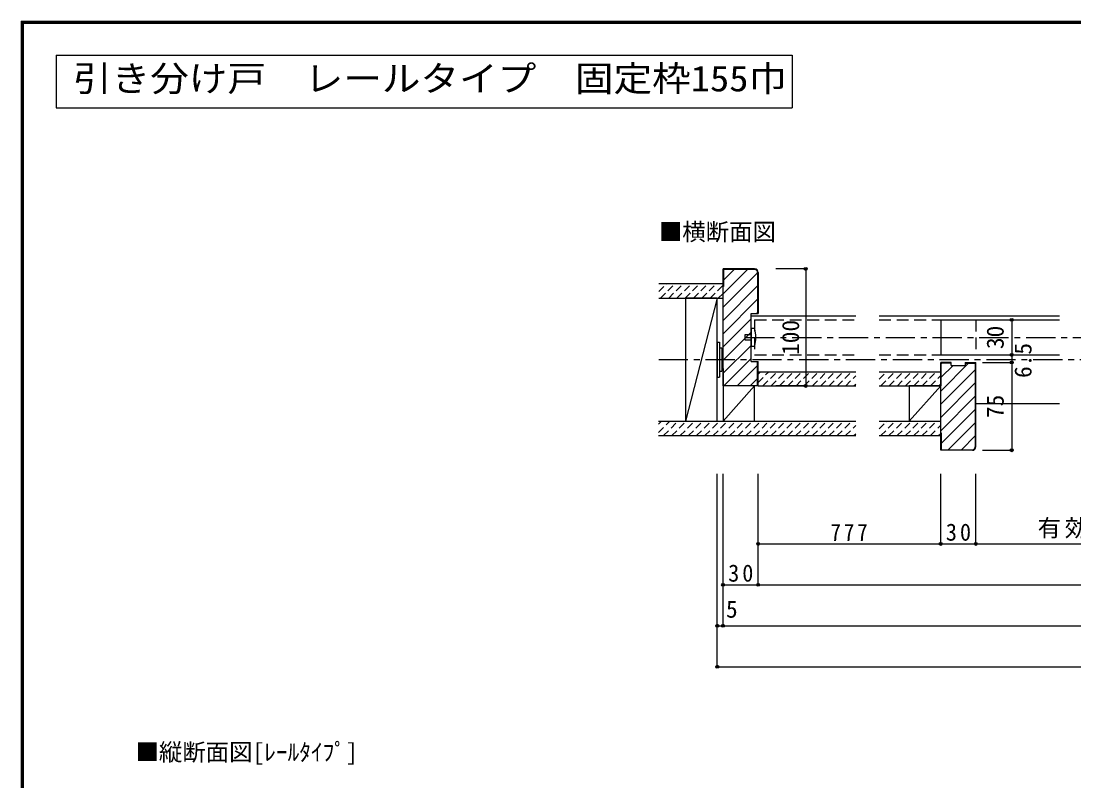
# Model space of a CAD drawing. Units: millimetres at full size, sheet at 1:5. Extents: x -973 to 977, y -718 to 696.
# Drawn here: x -973 to -74, y 46 to 696 of the extents above; entities that cross this region are included whole.
import ezdxf
from ezdxf.enums import TextEntityAlignment as Align

# ---------------------------------------------------------------- set-up
doc = ezdxf.new("R2010")
doc.units = ezdxf.units.MM
doc.header["$LTSCALE"] = 5
doc.header["$PDMODE"] = 32
doc.header["$PDSIZE"] = 2.5
for name, pattern in [('CHAIN1', [8, 5, -1, 1, -1]), ('DASHED1', [1.8, 1.2, -0.6]), ('DASHED2', [3, 2, -1])]:
    doc.linetypes.add(name, pattern=pattern)
for name, color, linetype in [('0-1_通り芯', 4, 'CHAIN1'), ('0-2_柱', 7, 'Continuous'), ('0-3_仕上げ', 2, 'Continuous'), ('0-4_枠', 3, 'Continuous'), ('0-6_扉', 6, 'Continuous'), ('0-7_金物', 7, 'Continuous'), ('0-A_文字', 3, 'Continuous'), ('0-B_寸法', 7, 'Continuous'), ('0-C_ハッチ', 4, 'DASHED1'), ('F-1_枠', 6, 'Continuous')]:
    doc.layers.add(name, color=color, linetype=linetype)
doc.styles.add('ＭＳ ゴシック', font='')
doc.styles.get('ＭＳ ゴシック').set_extended_font_data('MS Gothic')

msp = doc.modelspace()

# ---------------------------------------------------------------- linework, layer by layer
at = {"layer": '0-1_通り芯'}
for p, q in [((-354.404, 425.5), (357.71, 425.5)), ((-428.39, 406.5), (431.71, 406.5))]:
    msp.add_line(p, q, dxfattribs=at)
at = {"layer": '0-2_柱'}
for p, q in [((-405.404, 459), (-405.404, 354)), ((-378.404, 459), (-405.404, 459)), ((-378.404, 459), (-405.404, 354)), ((-378.404, 354), (-378.404, 459)), ((-373.404, 354), (-346.404, 384)), ((-373.404, 384), (-373.404, 354)), ((-214.375, 384), (-214.375, 354)), ((-187.375, 384), (-214.375, 384)), ((-214.375, 354), (-187.375, 384)), ((-187.375, 354), (-187.375, 384)), ((-405.404, 354), (-378.404, 354)), ((-214.375, 354), (-187.375, 354))]:
    msp.add_line(p, q, dxfattribs=at)
msp.add_lwpolyline([(-373.404, 354), (-346.404, 354), (-346.404, 384), (-373.404, 384)], dxfattribs=at)
at = {"layer": '0-3_仕上げ'}
for p, q in [((-428.39, 471.5), (-373.404, 471.5)), ((-343.404, 396), (-259.96, 396)), ((-239.96, 396), (-187.375, 396)), ((-187.375, 396), (-187.375, 384)), ((-343.404, 384), (-259.96, 384)), ((-239.96, 384), (-187.375, 384)), ((-428.475, 354), (-259.96, 354)), ((-239.96, 354), (-187.375, 354)), ((-187.375, 341.5), (-187.375, 354)), ((-428.495, 341.5), (-259.96, 341.5)), ((-239.96, 341.5), (-187.375, 341.5))]:
    msp.add_line(p, q, dxfattribs=at)
msp.add_lwpolyline([(-428.39, 459), (-373.404, 459), (-373.404, 471.5)], dxfattribs=at)
at = {"layer": '0-4_枠'}
for p, q in [((-346.404, 484), (-373.404, 484)), ((-372.904, 483.5), (-372.904, 469)), ((-346.404, 483.5), (-372.904, 483.5)), ((-343.904, 481), (-343.904, 446)), ((-343.404, 481), (-343.404, 446)), ((-373.404, 469), (-372.904, 469)), ((-349.404, 405), (-343.404, 405)), ((-343.904, 384), (-343.904, 405)), ((-343.404, 384), (-343.404, 405)), ((-187.375, 329), (-187.375, 404)), ((-178.375, 403.5), (-186.875, 403.5)), ((-178.375, 401.5), (-166.375, 401.5)), ((-166.375, 404), (-157.375, 404)), ((-166.375, 404), (-166.375, 401.5)), ((-166.375, 403.5), (-157.875, 403.5)), ((-157.875, 403.5), (-157.875, 332)), ((-157.375, 332), (-157.375, 404)), ((-160.375, 329), (-187.375, 329)), ((-186.875, 329.5), (-160.375, 329.5))]:
    msp.add_line(p, q, dxfattribs=at)
at = {"layer": '0-4_枠', "color": 4}
for p, q in [((-349.404, 444), (-259.96, 444)), ((-239.96, 444), (-85.96, 444)), ((-157.375, 369), (-85.96, 369))]:
    msp.add_line(p, q, dxfattribs=at)
at = {"layer": '0-4_枠'}
for points in [[(-343.404, 384), (-373.404, 384), (-373.404, 484)], [(-349.404, 405), (-349.404, 446), (-343.404, 446)], [(-372.904, 384), (-372.904, 399), (-373.404, 399)], [(-178.375, 401.5), (-178.375, 404), (-187.375, 404)], [(-187.375, 389), (-186.875, 389), (-186.875, 403.5)], [(-187.375, 344), (-186.875, 344), (-186.875, 329.5)]]:
    msp.add_lwpolyline(points, dxfattribs=at)
for centre, radius, start, end in [((-346.404, 481), 3, 0, 90), ((-346.404, 481), 2.5, 0, 90), ((-160.375, 332), 3, 270, 0), ((-160.375, 332), 2.5, 270, 0)]:
    msp.add_arc(centre, radius, start, end, dxfattribs=at)
at = {"layer": '0-6_扉', "color": 2, "linetype": 'DASHED2'}
for p, q in [((-346.404, 440.5), (-346.404, 410.5)), ((-346.404, 440.5), (-259.96, 440.5)), ((-239.96, 440.5), (-157.375, 440.5)), ((-157.375, 440.5), (-157.375, 410.5)), ((-346.404, 410.5), (-259.96, 410.5)), ((-239.96, 410.5), (-157.375, 410.5))]:
    msp.add_line(p, q, dxfattribs=at)
at = {"layer": '0-6_扉'}
for p, q in [((-187.375, 440.5), (-187.375, 410.5)), ((-187.375, 440.5), (-85.96, 440.5)), ((-187.375, 410.5), (-85.96, 410.5))]:
    msp.add_line(p, q, dxfattribs=at)
at = {"layer": '0-7_金物'}
for p, q in [((-354.404, 423), (-354.404, 428)), ((-354.404, 428), (-349.404, 428)), ((-349.404, 423), (-354.404, 423)), ((-378.404, 421.5), (-376.404, 421.5)), ((-378.404, 421.5), (-378.404, 391.5)), ((-376.404, 421.5), (-376.404, 391.5)), ((-376.404, 416.5), (-374.404, 416.5)), ((-374.404, 416.5), (-374.404, 396.5)), ((-374.404, 415.5), (-373.404, 415.5)), ((-349.404, 418), (-346.404, 418)), ((-376.404, 396.5), (-374.404, 396.5)), ((-374.404, 397.5), (-373.404, 397.5)), ((-378.404, 391.5), (-376.404, 391.5))]:
    msp.add_line(p, q, dxfattribs=at)
msp.add_lwpolyline([(-346.404, 433), (-349.404, 433), (-349.404, 418)], dxfattribs=at)
msp.add_arc((-374.029, 425.5), 28.625, 344.81071, 15.18929, dxfattribs=at)
at = {"layer": '0-A_文字'}
for p, q in [((-943.333, 666.667), (-943.333, 621.667)), ((-943.333, 666.667), (-314.286, 666.667)), ((-314.286, 666.667), (-314.286, 621.667)), ((-943.333, 621.667), (-314.286, 621.667))]:
    msp.add_line(p, q, dxfattribs=at)
at = {"layer": '0-B_寸法', "color": 4}
for p, q in [((-302.763, 484), (-328.404, 484)), ((-302.763, 484), (-302.763, 384)), ((-126.671, 440.5), (-126.671, 329)), ((-151.717, 410.5), (-126.671, 410.5)), ((-151.717, 404), (-126.671, 404)), ((-302.763, 384), (-328.404, 384)), ((-151.717, 329), (-126.671, 329)), ((-378.404, 144), (-378.404, 309)), ((-373.404, 179), (-373.404, 309)), ((-373.404, 179), (-373.404, 309)), ((-343.404, 214), (-343.404, 309)), ((-187.375, 249), (-187.375, 309)), ((-157.375, 249), (-157.375, 309)), ((-343.404, 249), (-187.375, 249)), ((-187.375, 249), (-157.375, 249)), ((-157.375, 249), (160.681, 249)), ((-373.404, 214), (-343.404, 214)), ((-343.404, 214), (346.71, 214)), ((-378.404, 179), (-373.404, 179)), ((-373.404, 179), (376.71, 179)), ((-378.404, 144), (381.71, 144))]:
    msp.add_line(p, q, dxfattribs=at)
at = {"layer": '0-B_寸法'}
for p in [(-302.763, 484), (-126.671, 440.5), (-126.671, 410.5), (-126.671, 404), (-302.763, 384), (-126.671, 329), (-343.404, 249), (-187.375, 249), (-157.375, 249), (-373.404, 214), (-343.404, 214), (-378.404, 179), (-373.404, 179), (-373.404, 179), (-378.404, 144)]:
    msp.add_point(p, dxfattribs=at)
at = {"layer": '0-C_ハッチ', "linetype": 'Continuous'}
for p, q in [((-352.476, 483.5), (-373.404, 462.573)), ((-343.904, 480.759), (-373.404, 451.259)), ((-363.79, 483.5), (-372.904, 474.386)), ((-343.904, 469.445), (-373.404, 439.945)), ((-343.904, 458.131), (-373.404, 428.631)), ((-349.404, 441.318), (-373.404, 417.318)), ((-343.904, 446.818), (-344.721, 446)), ((-349.404, 430.004), (-373.404, 406.004)), ((-349.404, 418.69), (-372.904, 395.19)), ((-349.404, 407.377), (-372.78, 384)), ((-343.904, 401.563), (-361.467, 384)), ((-163.527, 403.5), (-187.375, 379.652)), ((-157.875, 397.838), (-187.375, 368.338)), ((-186.154, 403.5), (-186.875, 402.779)), ((-176.841, 401.5), (-186.875, 391.465)), ((-343.904, 390.249), (-350.153, 384)), ((-157.875, 386.524), (-187.375, 357.024)), ((-157.875, 375.211), (-187.375, 345.711)), ((-157.875, 363.897), (-186.875, 334.897)), ((-157.875, 352.583), (-180.958, 329.5)), ((-157.875, 341.269), (-169.645, 329.5))]:
    msp.add_line(p, q, dxfattribs=at)
at = {"layer": '0-C_ハッチ'}
for p, q in [((-428.295, 464.74), (-421.535, 471.5)), ((-426.964, 459), (-414.464, 471.5)), ((-419.893, 459), (-407.393, 471.5)), ((-412.822, 459), (-400.322, 471.5)), ((-405.75, 459), (-393.25, 471.5)), ((-398.679, 459), (-386.179, 471.5)), ((-391.608, 459), (-379.108, 471.5)), ((-384.537, 459), (-373.404, 470.134)), ((-377.466, 459), (-373.404, 463.062)), ((-343.404, 386.997), (-334.4, 396)), ((-343.404, 394.068), (-341.471, 396)), ((-339.329, 384), (-327.329, 396)), ((-332.258, 384), (-320.258, 396)), ((-325.187, 384), (-313.187, 396)), ((-318.116, 384), (-306.116, 396)), ((-311.045, 384), (-299.045, 396)), ((-303.974, 384), (-291.974, 396)), ((-296.903, 384), (-284.903, 396)), ((-289.832, 384), (-277.832, 396)), ((-282.761, 384), (-270.761, 396)), ((-275.69, 384), (-263.69, 396)), ((-239.96, 389.718), (-233.678, 396)), ((-238.607, 384), (-226.607, 396)), ((-231.536, 384), (-219.536, 396)), ((-224.464, 384), (-212.464, 396)), ((-217.393, 384), (-205.393, 396)), ((-210.322, 384), (-198.322, 396)), ((-203.251, 384), (-191.251, 396)), ((-268.618, 384), (-259.96, 392.658)), ((-196.18, 384), (-187.375, 392.805)), ((-261.547, 384), (-259.96, 385.587)), ((-189.109, 384), (-187.375, 385.734)), ((-428.491, 344.336), (-418.827, 354)), ((-428.479, 351.419), (-425.898, 354)), ((-424.256, 341.5), (-411.756, 354)), ((-417.184, 341.5), (-404.684, 354)), ((-410.113, 341.5), (-397.613, 354)), ((-403.042, 341.5), (-390.542, 354)), ((-395.971, 341.5), (-383.471, 354)), ((-388.9, 341.5), (-376.4, 354)), ((-381.829, 341.5), (-369.329, 354)), ((-374.758, 341.5), (-362.258, 354)), ((-367.687, 341.5), (-355.187, 354)), ((-360.616, 341.5), (-348.116, 354)), ((-353.545, 341.5), (-341.045, 354)), ((-346.474, 341.5), (-333.974, 354)), ((-339.403, 341.5), (-326.903, 354)), ((-332.332, 341.5), (-319.832, 354)), ((-325.261, 341.5), (-312.761, 354)), ((-318.19, 341.5), (-305.69, 354)), ((-311.118, 341.5), (-298.618, 354)), ((-304.047, 341.5), (-291.547, 354)), ((-296.976, 341.5), (-284.476, 354)), ((-289.905, 341.5), (-277.405, 354)), ((-282.834, 341.5), (-270.334, 354)), ((-275.763, 341.5), (-263.263, 354)), ((-239.96, 347.291), (-233.251, 354)), ((-238.68, 341.5), (-226.18, 354)), ((-231.609, 341.5), (-219.109, 354)), ((-224.538, 341.5), (-212.038, 354)), ((-217.467, 341.5), (-204.967, 354)), ((-210.396, 341.5), (-197.896, 354)), ((-203.325, 341.5), (-190.825, 354)), ((-268.692, 341.5), (-259.96, 350.232)), ((-261.621, 341.5), (-259.96, 343.161)), ((-196.254, 341.5), (-187.375, 350.379)), ((-189.183, 341.5), (-187.375, 343.307))]:
    msp.add_line(p, q, dxfattribs=at)
at = {"layer": 'F-1_枠'}
for p, q in [((-973.347, 695.833), (-973.347, -700.833)), ((-973.347, 695.833), (976.653, 695.833)), ((-973.347, 695), (976.653, 695)), ((-973.347, 694.167), (976.653, 694.167)), ((-972.514, 695.833), (-972.514, -700.833)), ((-971.68, 695.833), (-971.68, -700.833))]:
    msp.add_line(p, q, dxfattribs=at)

# ---------------------------------------------------------------- texts
at = {"layer": '0-A_文字', "style": 'ＭＳ ゴシック', "width": 1.1}
msp.add_text('引き分け戸\u3000レールタイプ\u3000固定枠155巾', height=21.99, dxfattribs=at).set_placement((-928.958, 629.167), align=Align.BOTTOM_LEFT)
at = {"layer": '0-A_文字', "color": 7, "style": 'ＭＳ ゴシック'}
for s, p in [('■横断面図', (-428.249, 504)), ('■縦断面図[ﾚｰﾙﾀｲﾌﾟ]', (-875.542, 59.319))]:
    msp.add_text(s, height=14.66, dxfattribs=at).set_placement(p, align=Align.BOTTOM_LEFT)
at = {"layer": '0-B_寸法', "style": 'ＭＳ ゴシック'}
for s, p in [('100', (-304.013, 410.5)), ('30', (-129.171, 415.5)), ('6.5', (-105.371, 390.815)), ('75', (-129.171, 356.5))]:
    msp.add_text(s, height=14.66, rotation=90, dxfattribs=at).set_placement(p, align=Align.BOTTOM_LEFT)
msp.add_text('5', height=14.66, dxfattribs=at).set_placement((-370.904, 181.5), align=Align.BOTTOM_LEFT)
at = {"layer": '0-B_寸法', "char_height": 14.66, "attachment_point": 7, "style": 'ＭＳ ゴシック'}
for s, insert in [('\\T1.16;有効開口寸法＝1,560', (-104.597, 251.5)), ('\\T1.27;\\W0.9;777', (-281.639, 251.5)), ('\\T1.27;\\W0.95;30', (-183, 251.5)), ('\\T1.27;\\W0.95;30', (-369.029, 216.5))]:
    msp.add_mtext(s, dxfattribs=dict(at, insert=insert))

doc.saveas('drawing.dxf')
